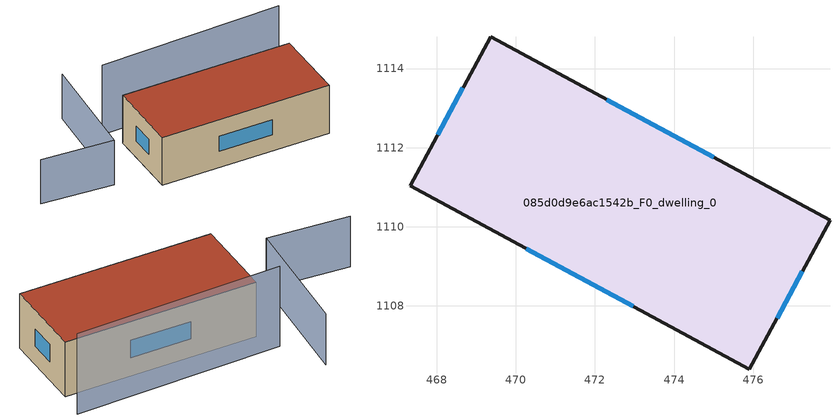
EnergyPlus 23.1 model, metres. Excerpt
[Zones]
085d0d9e6ac1542b_F0_dwelling_0
 floor ground (EU_floor_Construction): 477.94,1110.16 475.91,1106.4 467.33,1111.04 469.36,1114.8 z0
 wall outside (EU_wall_Construction): 469.36,1114.8 467.33,1111.04 475.91,1106.4 477.94,1110.16 469.36,1114.8 z0:3
 window (EU_Window_Construction): 468.67,1113.51 468.03,1112.33 / 475.01,1111.75 472.3,1113.21 / 476.6,1107.69 477.24,1108.87 / 470.26,1109.45 472.97,1107.99 z1.03:1.97
 roof outside (EU_roof_Construction): 475.91,1106.4 477.94,1110.16 469.36,1114.8 467.33,1111.04 z3
shading: 469.46,1118.59 466,1113.14 / 466,1113.14 462.52,1115.36 z0:2.8; 478.76,1111.34 469.39,1116.08 z0:4.4
[Building]
EU S2 Campaign: North Axis=0; Terrain=City; Solar Distribution=FullExterior
[Site:Location]
Cape.Town.Intl.AP: Latitude=-33.965; Longitude=18.602; Time Zone=2; Elevation=46
[SizingPeriod:WeatherFileDays]
AnnualSizingPeriod: Begin Month=1; Begin Day of Month=1; End Month=12; End Day of Month=31; Day of Week for Start Day=Monday; Use Weather File Daylight Saving Period=No; Use Weather File Rain and Snow Indicators=No
[MATERIAL]
EU_InternalMass_Material: Roughness=MediumRough; Thickness=0.1; Conductivity=1; Density=1800; Specific Heat=900; Thermal Absorptance=0.9; Solar Absorptance=0.7; Visible Absorptance=0.7
[MATERIAL:NOMASS] Roughness=MediumRough; Thermal Absorptance=0.9; Solar Absorptance=0.7; Visible Absorptance=0.7
Name | Thermal Resistance
EU_wall_NoMass | 0.493876
EU_roof_NoMass | 0.449382
EU_floor_NoMass | 1.25
[WINDOWMATERIAL:SIMPLEGLAZINGSYSTEM]
EU_Window_SimpleGlazing: UFactor=4.4; Solar Heat Gain Coefficient=0.85; Visible Transmittance=0.85
[CONSTRUCTION]
EU_wall_Construction: EU_wall_NoMass
EU_roof_Construction: EU_roof_NoMass
EU_floor_Construction: EU_floor_NoMass
EU_Window_Construction: EU_Window_SimpleGlazing
EU_InternalMass_Construction: EU_InternalMass_Material
[ZONE]
085d0d9e6ac1542b_F0_dwelling_0: Type=1; Multiplier=1; Ceiling Height=autocalculate; Volume=125.204; Floor Area=autocalculate; Part of Total Floor Area=Yes
[INTERNALMASS]
085d0d9e6ac1542b_F0_dwelling_0_EU_InternalMass: Construction=EU_InternalMass_Construction; Zone or ZoneList=085d0d9e6ac1542b_F0_dwelling_0; Surface Area=41.7346
[OTHEREQUIPMENT]
EU_Step8_InternalGain_085d0d9e6ac1542b_F0_dwelling_0_f000: Fuel Type=Electricity; Zone or ZoneList or Space or SpaceList=085d0d9e6ac1542b_F0_dwelling_0; Schedule=EU_Step8_GainSchedule_085d0d9e6ac1542b_F0_dwelling_0_f000; Design Level Calculation Method=Watts/Area; Power per Zone Floor Area=1; Fraction Latent=0; Fraction Radiant=0; Fraction Lost=0; Carbon Dioxide Generation Rate=0; EndUse Subcategory=EU_Step8_InternalGains
[ZONEVENTILATION:DESIGNFLOWRATE]
EU_ConstantAir_085d0d9e6ac1542b_F0_dwelling_0: Zone or ZoneList or Space or SpaceList=085d0d9e6ac1542b_F0_dwelling_0; Schedule=EU_AlwaysOn; Design Flow Rate Calculation Method=AirChanges/Hour; Air Changes per Hour=0.64; Ventilation Type=Natural; Fan Pressure Rise=0; Fan Total Efficiency=1; Constant Term Coefficient=1; Temperature Term Coefficient=0; Velocity Term Coefficient=0; Velocity Squared Term Coefficient=0; Minimum Indoor Temperature=-100; Maximum Indoor Temperature=100; Delta Temperature=-100; Minimum Outdoor Temperature=-100; Maximum Outdoor Temperature=100; Maximum Wind Speed=40
[HVACTEMPLATE:THERMOSTAT]
EU_HeatOnly_085d0d9e6ac1542b_F0_dwelling_0: Constant Heating Setpoint=20; Constant Cooling Setpoint=50
[HVACTEMPLATE:ZONE:IDEALLOADSAIRSYSTEM]
085d0d9e6ac1542b_F0_dwelling_0: Template Thermostat=EU_HeatOnly_085d0d9e6ac1542b_F0_dwelling_0; System Availability Schedule=EU_AlwaysOn; Maximum Heating Supply Air Temperature=50; Minimum Cooling Supply Air Temperature=13; Maximum Heating Supply Air Humidity Ratio=0.0156; Minimum Cooling Supply Air Humidity Ratio=0.0077; Heating Limit=NoLimit; Cooling Limit=NoLimit; Heating Availability Schedule=EU_AlwaysOn; Cooling Availability Schedule=EU_CoolingOff; Dehumidification Control Type=ConstantSensibleHeatRatio; Cooling Sensible Heat Ratio=0.7; Dehumidification Setpoint=60; Humidification Control Type=None; Humidification Setpoint=30; Outdoor Air Method=None; Outdoor Air Flow Rate per Person=0.00944; Outdoor Air Flow Rate per Zone Floor Area=0; Outdoor Air Flow Rate per Zone=0; Demand Controlled Ventilation Type=None; Outdoor Air Economizer Type=NoEconomizer; Heat Recovery Type=None; Sensible Heat Recovery Effectiveness=0.7; Latent Heat Recovery Effectiveness=0.65
[SIZING:ZONE]
085d0d9e6ac1542b_F0_dwelling_0: Zone Cooling Design Supply Air Temperature Input Method=SupplyAirTemperature; Zone Cooling Design Supply Air Temperature=13; Zone Heating Design Supply Air Temperature Input Method=SupplyAirTemperature; Zone Heating Design Supply Air Temperature=50; Zone Cooling Design Supply Air Humidity Ratio=0.008; Zone Heating Design Supply Air Humidity Ratio=0.008; Cooling Design Air Flow Method=DesignDay; Cooling Design Air Flow Rate=0; Cooling Minimum Air Flow per Zone Floor Area=0.000762; Cooling Minimum Air Flow=0; Cooling Minimum Air Flow Fraction=0.2; Heating Design Air Flow Method=DesignDay; Heating Design Air Flow Rate=0; Heating Maximum Air Flow per Zone Floor Area=0.002032; Heating Maximum Air Flow=0.141576; Heating Maximum Air Flow Fraction=0.3; Account for Dedicated Outdoor Air System=No; Dedicated Outdoor Air System Control Strategy=NeutralSupplyAir; Dedicated Outdoor Air Low Setpoint Temperature for Design=autosize; Dedicated Outdoor Air High Setpoint Temperature for Design=autosize; Zone Load Sizing Method=Sensible Load Only No Latent Load; Zone Latent Cooling Design Supply Air Humidity Ratio Input Method=HumidityRatioDifference; Zone Cooling Design Supply Air Humidity Ratio Difference=0.005; Zone Latent Heating Design Supply Air Humidity Ratio Input Method=HumidityRatioDifference; Zone Humidification Design Supply Air Humidity Ratio Difference=0.005
[SCHEDULE:CONSTANT]
Name | Hourly Value
EU_AlwaysOn | 1
EU_CoolingOff | 0
[SCHEDULE:FILE]
EU_Step8_GainSchedule_085d0d9e6ac1542b_F0_dwelling_0_f000: File=../../schedules/085d0d9e6ac1542b/085d0d9e6ac1542b_F0_dwelling_0_f000_gain.csv; Column Number=1; Rows to Skip at Top=0; Number of Hours of Data=8760; Column Separator=Comma; Interpolate to Timestep=No; Minutes per Item=60; Adjust Schedule for Daylight Savings=Yes
